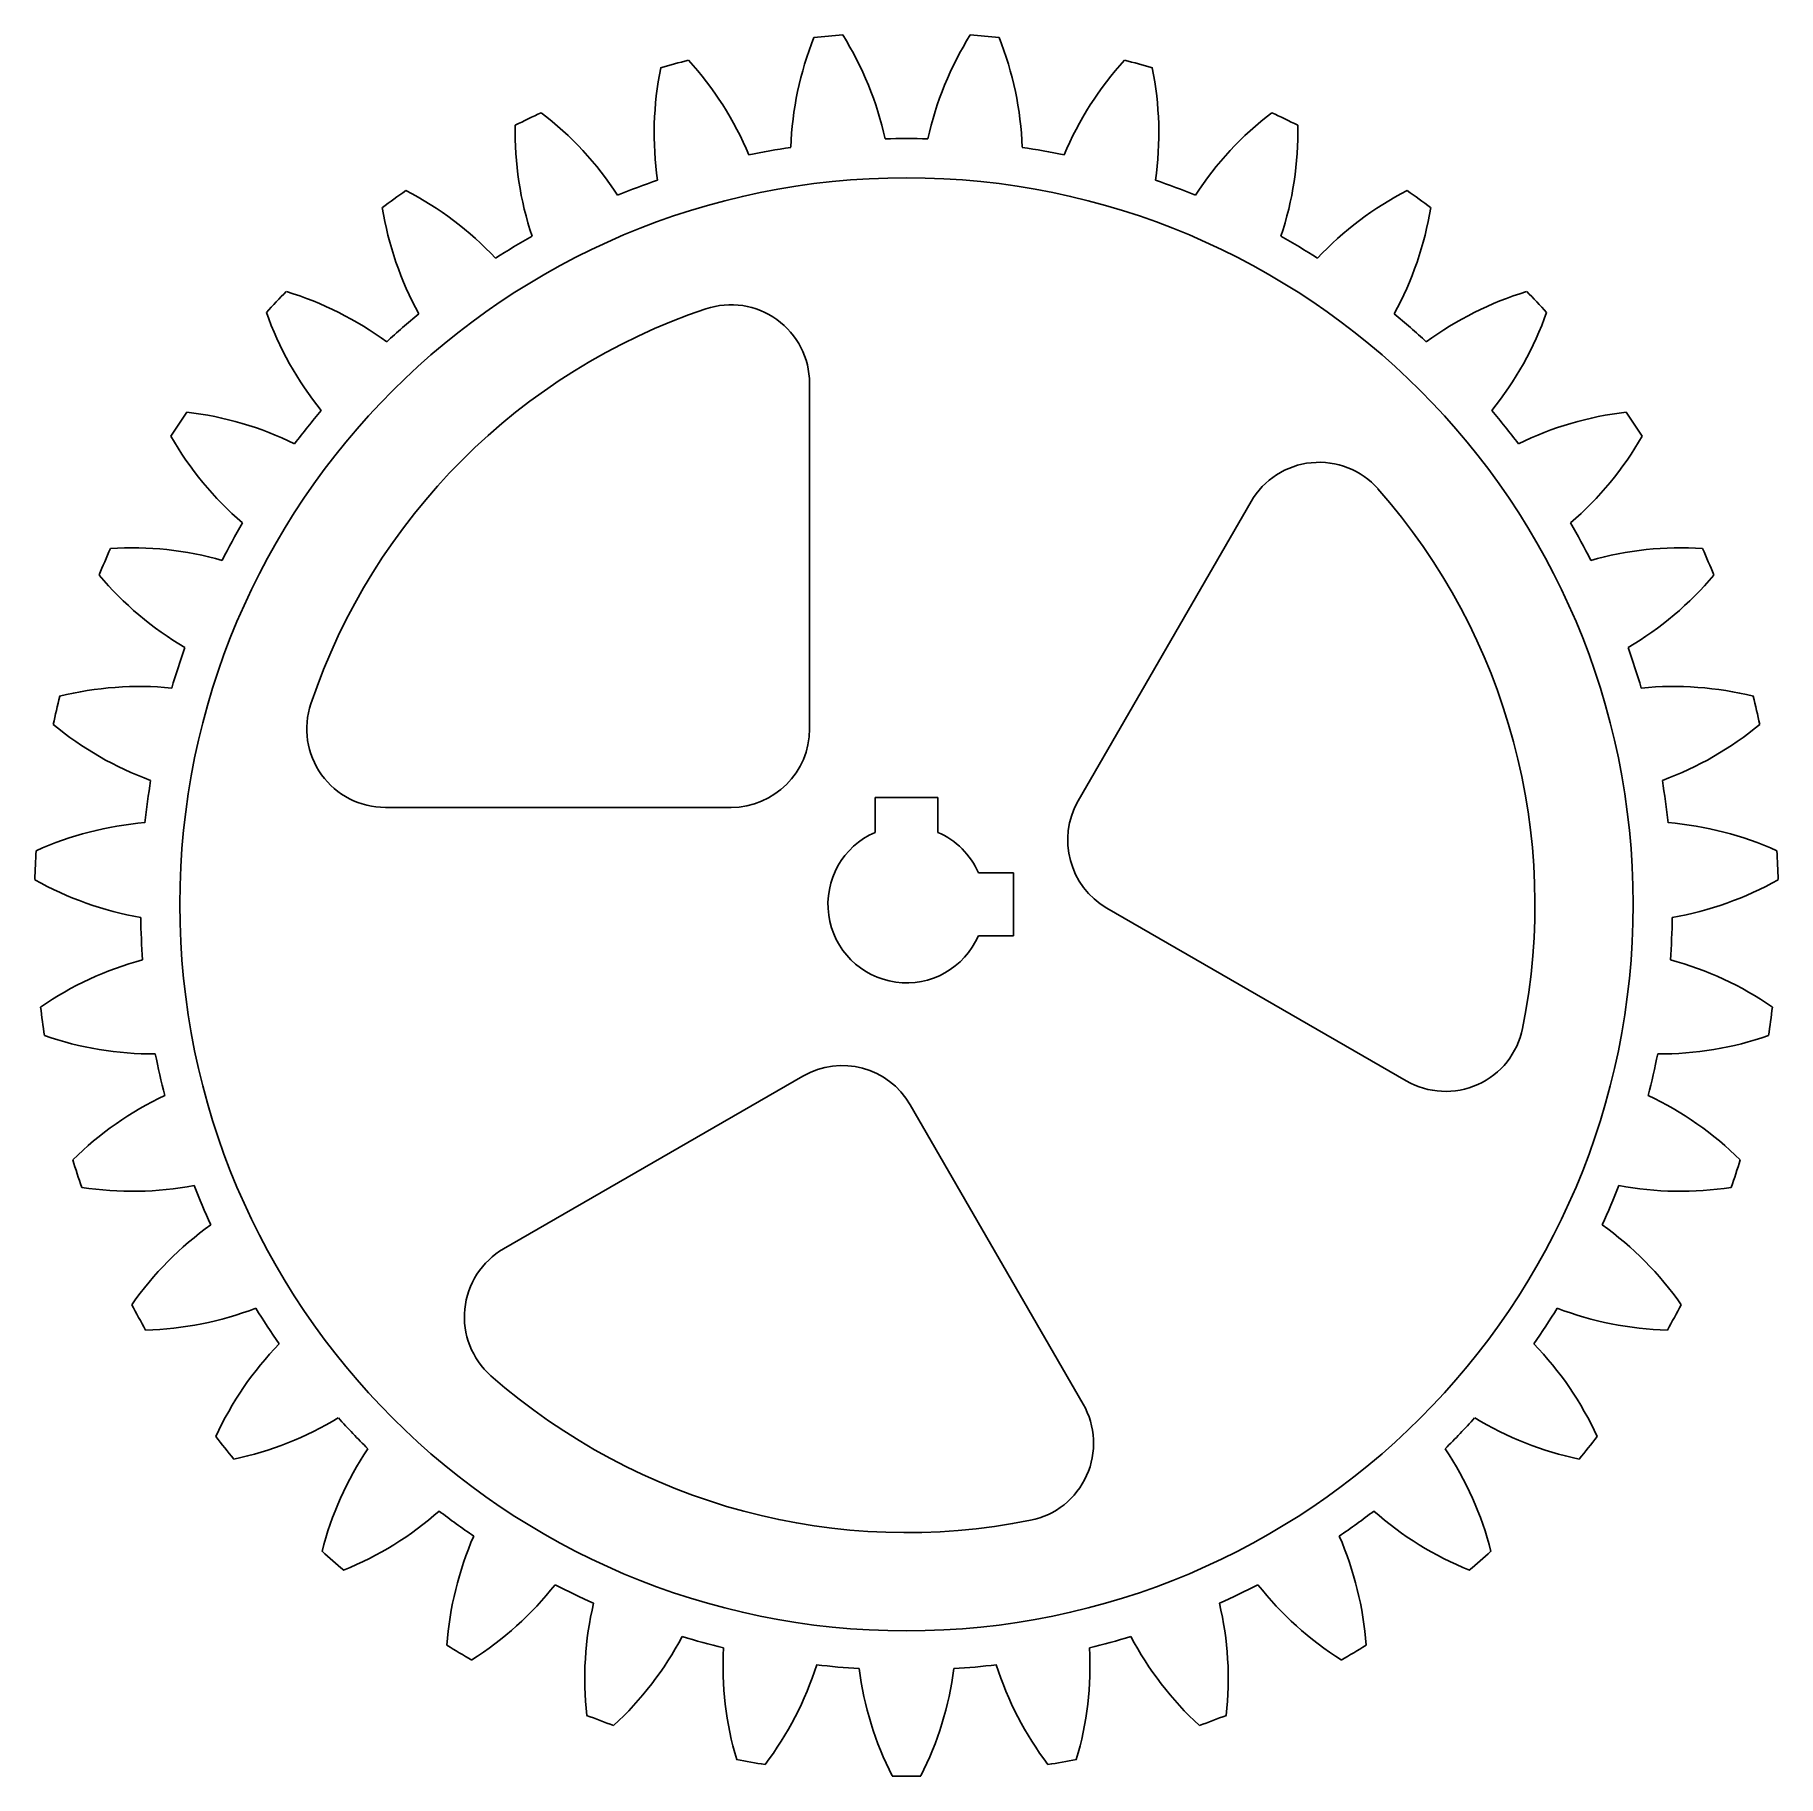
# Model space of a CAD drawing. Header units: millimetres. Extents: x -55 to 55, y -56 to 55.
import ezdxf

# ---------------------------------------------------------------- set-up
doc = ezdxf.new("R2010")
doc.units = ezdxf.units.MM

msp = doc.modelspace()

# ---------------------------------------------------------------- linework, layer by layer
at = {"color": 7, "linetype": 'Continuous', "lineweight": 25}
for p, q in [((-6.17, 33.17), (-6.17, 11.17)), ((10.93, 6.59), (21.93, 25.64)), ((-2, 6.8), (-2, 4.58)), ((2, 6.8), (-2, 6.8)), ((2, 4.58), (2, 6.8)), ((-11.17, 6.17), (-33.17, 6.17)), ((6.8, 2), (4.58, 2)), ((6.8, -2), (6.8, 2)), ((31.81, -11.24), (12.76, -0.24)), ((4.58, -2), (6.8, -2)), ((-25.64, -21.93), (-6.59, -10.93)), ((0.24, -12.76), (11.24, -31.81))]:
    msp.add_line(p, q, dxfattribs=at)
msp.add_circle((0, 0), 46.25, dxfattribs=at)
for centre, radius, start, end in [((13.62, 47.42), 21, 158.2829, 177.8898), ((0, 0), 55.5, 94.1952, 96.0905), ((-21.87, 44.22), 21, 12.3959, 32.0028), ((21.87, 44.22), 21, 147.9972, 167.6041), ((0, 0), 55.5, 83.9095, 85.8048), ((-13.62, 47.42), 21, 2.1102, 21.7171), ((0, 0), 55.5, 104.481, 106.3762), ((-29.41, 39.61), 21, 22.6816, 42.2885), ((29.41, 39.61), 21, 137.7115, 157.3184), ((0, 0), 55.5, 73.6238, 75.519), ((4.94, 49.09), 21, 168.5686, 188.1755), ((-4.94, 49.09), 21, 351.8245, 11.4314), ((0, 0), 55.5, 114.7667, 116.6619), ((-36.01, 33.72), 21, 32.9673, 52.5742), ((36.01, 33.72), 21, 127.4258, 147.0327), ((0, 0), 55.5, 63.3381, 65.2333), ((-3.91, 49.18), 21, 178.8543, 198.4613), ((3.91, 49.18), 21, 341.5387, 1.1457), ((0, 0), 48.75, 98.6893, 101.8822), ((0, 0), 48.75, 88.4035, 91.5965), ((0, 0), 48.75, 78.1178, 81.3107), ((0, 0), 48.75, 108.975, 112.1679), ((0, 0), 48.75, 67.8321, 71.025), ((0, 0), 55.5, 125.0524, 126.9476), ((-41.45, 26.75), 21, 43.253, 62.86), ((41.45, 26.75), 21, 117.14, 136.747), ((0, 0), 55.5, 53.0524, 54.9476), ((-12.63, 47.69), 21, 189.14, 208.747), ((12.63, 47.69), 21, 331.253, 350.86), ((0, 0), 48.75, 119.2607, 122.4536), ((0, 0), 48.75, 57.5464, 60.7393), ((0, 0), 55.5, 135.3381, 137.2333), ((-45.56, 18.91), 21, 53.5387, 73.1457), ((45.56, 18.91), 21, 106.8543, 126.4613), ((0, 0), 55.5, 42.7667, 44.6619), ((0, 0), 40, 108.6107, 161.3893), ((-11.17, 33.17), 5, 0, 108.6107), ((-20.94, 44.67), 21, 199.4258, 219.0327), ((0, 0), 48.75, 129.5464, 132.7393), ((0, 0), 48.75, 47.2607, 50.4536), ((20.94, 44.67), 21, 320.9673, 340.5742), ((0, 0), 55.5, 145.6238, 147.519), ((-48.21, 10.47), 21, 63.8245, 83.4314), ((0, 0), 48.75, 139.8321, 143.025), ((0, 0), 48.75, 36.975, 40.1679), ((48.21, 10.47), 21, 96.5686, 116.1755), ((0, 0), 55.5, 32.481, 34.3762), ((-28.58, 40.21), 21, 209.7115, 229.3184), ((28.58, 40.21), 21, 310.6816, 330.2885), ((26.26, 23.14), 5, 41.3893, 150), ((0, 0), 40, 348.6107, 41.3893), ((0, 0), 48.75, 150.1178, 153.3107), ((0, 0), 48.75, 26.6893, 29.8822), ((0, 0), 55.5, 155.9095, 157.8048), ((-49.3, 1.7), 21, 74.1102, 93.7171), ((49.3, 1.7), 21, 86.2829, 105.8898), ((0, 0), 55.5, 22.1952, 24.0905), ((-35.3, 34.46), 21, 219.9972, 239.6041), ((35.3, 34.46), 21, 300.3959, 320.0028), ((0, 0), 48.75, 160.4035, 163.5965), ((0, 0), 48.75, 16.4035, 19.5965), ((-48.82, -7.13), 21, 84.3959, 104.0028), ((48.82, -7.13), 21, 75.9972, 95.6041), ((0, 0), 55.5, 166.1952, 168.0905), ((-33.17, 11.17), 5, 161.3893, 270), ((0, 0), 55.5, 11.9095, 13.8048), ((-40.89, 27.61), 21, 230.2829, 249.8898), ((-11.17, 11.17), 5, 270, 0), ((40.89, 27.61), 21, 290.1102, 309.7171), ((0, 0), 48.75, 170.6893, 173.8822), ((0, 0), 48.75, 6.1178, 9.3107), ((15.26, 4.09), 5, 150, 240), ((-46.76, -15.73), 21, 94.6816, 114.2885), ((0, 0), 5, 113.5782, 336.4218), ((0, 0), 5, 23.5782, 66.4218), ((46.76, -15.73), 21, 65.7115, 85.3184), ((0, 0), 55.5, 176.481, 178.3762), ((0, 0), 55.5, 1.6238, 3.519), ((-45.16, 19.86), 21, 240.5686, 260.1755), ((45.16, 19.86), 21, 279.8245, 299.4314), ((0, 0), 48.75, 180.975, 184.1679), ((0, 0), 48.75, 355.8321, 359.025), ((-43.2, -23.83), 21, 104.9673, 124.5742), ((43.2, -23.83), 21, 55.4258, 75.0327), ((0, 0), 55.5, 186.7667, 188.6619), ((0, 0), 55.5, 351.3381, 353.2333), ((-47.98, 11.48), 21, 250.8543, 270.4613), ((34.31, -6.91), 5, 240, 348.6107), ((47.98, 11.48), 21, 269.5387, 289.1457), ((0, 0), 48.75, 191.2607, 194.4536), ((0, 0), 48.75, 345.5464, 348.7393), ((-4.09, -15.26), 5, 30, 120), ((-38.25, -31.16), 21, 115.253, 134.86), ((38.25, -31.16), 21, 45.14, 64.747), ((0, 0), 55.5, 197.0524, 198.9476), ((0, 0), 55.5, 341.0524, 342.9476), ((-49.26, 2.73), 21, 261.14, 280.747), ((0, 0), 48.75, 201.5464, 204.7393), ((0, 0), 48.75, 335.2607, 338.4536), ((49.26, 2.73), 21, 259.253, 278.86), ((-32.07, -37.49), 21, 125.5387, 145.1457), ((32.07, -37.49), 21, 34.8543, 54.4613), ((-23.14, -26.26), 5, 120, 228.6107), ((0, 0), 55.5, 207.3381, 209.2333), ((0, 0), 55.5, 330.7667, 332.6619), ((-48.95, -6.11), 21, 271.4258, 291.0327), ((0, 0), 48.75, 211.8321, 215.025), ((0, 0), 48.75, 324.975, 328.1679), ((48.95, -6.11), 21, 248.9673, 268.5742), ((-24.86, -42.61), 21, 135.8245, 155.4314), ((24.86, -42.61), 21, 24.5686, 44.1755), ((0, 0), 40, 228.6107, 281.3893), ((6.91, -34.31), 5, 281.3893, 30), ((-47.08, -14.75), 21, 281.7115, 301.3184), ((0, 0), 48.75, 222.1178, 225.3107), ((0, 0), 48.75, 314.6893, 317.8822), ((47.08, -14.75), 21, 238.6816, 258.2885), ((0, 0), 55.5, 217.6238, 219.519), ((0, 0), 55.5, 320.481, 322.3762), ((-16.85, -46.37), 21, 146.1102, 165.7171), ((16.85, -46.37), 21, 14.2829, 33.8898), ((-43.69, -22.92), 21, 291.9972, 311.6041), ((0, 0), 48.75, 232.4035, 235.5965), ((0, 0), 48.75, 304.4035, 307.5965), ((43.69, -22.92), 21, 228.3959, 248.0028), ((-8.3, -48.63), 21, 156.3959, 176.0028), ((8.3, -48.63), 21, 3.9972, 23.6041), ((0, 0), 55.5, 227.9095, 229.8048), ((0, 0), 55.5, 310.1952, 312.0905), ((-38.89, -30.35), 21, 302.2829, 321.8898), ((0, 0), 48.75, 242.6893, 245.8822), ((0, 0), 48.75, 294.1178, 297.3107), ((38.89, -30.35), 21, 218.1102, 237.7171), ((0.52, -49.33), 21, 166.6816, 186.2885), ((-0.52, -49.33), 21, 353.7115, 13.3184), ((0, 0), 55.5, 238.1952, 240.0905), ((-32.85, -36.81), 21, 312.5686, 332.1755), ((0, 0), 48.75, 252.975, 256.1679), ((9.32, -48.45), 21, 176.9673, 196.5742), ((-9.32, -48.45), 21, 343.4258, 3.0327), ((0, 0), 48.75, 283.8321, 287.025), ((32.85, -36.81), 21, 207.8245, 227.4314), ((0, 0), 55.5, 299.9095, 301.8048), ((-25.74, -42.08), 21, 322.8543, 342.4613), ((0, 0), 48.75, 263.2607, 266.4536), ((17.82, -46), 21, 187.253, 206.86), ((-17.82, -46), 21, 333.14, 352.747), ((0, 0), 48.75, 273.5464, 276.7393), ((25.74, -42.08), 21, 197.5387, 217.1457), ((0, 0), 55.5, 248.481, 250.3762), ((0, 0), 55.5, 289.6238, 291.519), ((0, 0), 55.5, 258.7667, 260.6619), ((0, 0), 55.5, 279.3381, 281.2333), ((0, 0), 55.5, 269.0524, 270.9476)]:
    msp.add_arc(centre, radius, start, end, dxfattribs=at)

doc.saveas('drawing.dxf')
